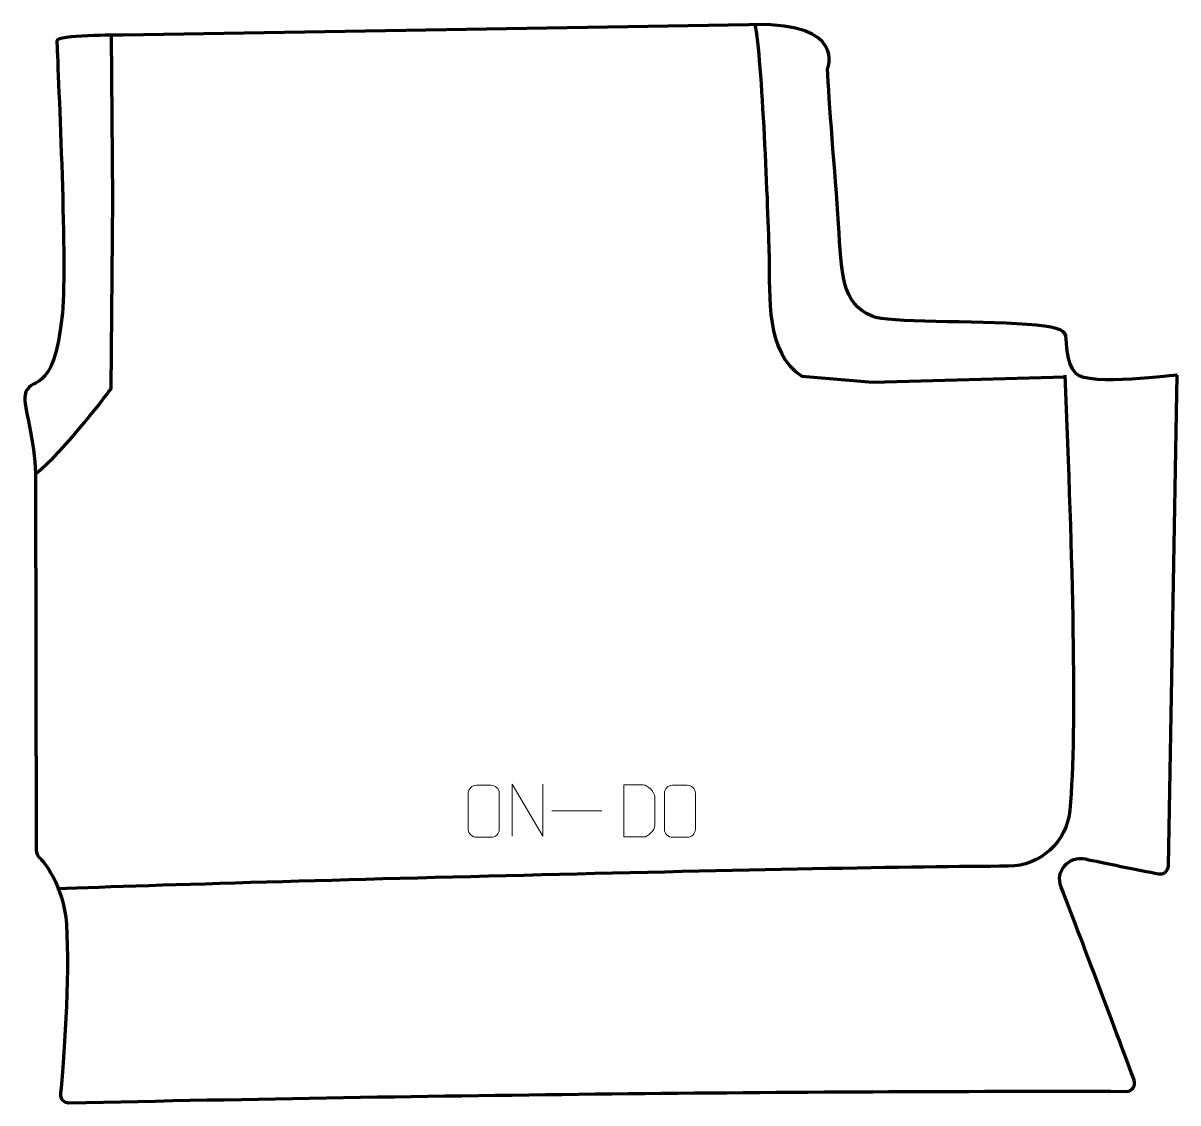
# Model space of a CAD drawing. Header units: millimetres. Extents: x -277 to 277, y -259 to 259.
import ezdxf

# ---------------------------------------------------------------- set-up
doc = ezdxf.new("R2010")
doc.units = ezdxf.units.MM
doc.header["$MEASUREMENT"] = 0
for name, color, linetype in [('layer 1', 7, 'Continuous'), ('layer 2', 7, 'Continuous'), ('layer 3', 7, 'Continuous')]:
    doc.layers.add(name, color=color, linetype=linetype)

msp = doc.modelspace()

# ---------------------------------------------------------------- linework, layer by layer
at = {"layer": 'layer 1', "color": 250, "lineweight": 9}
for points, knots in [([(-59.7276, -106.2279), (-57.4019, -106.2279), (-55.0758, -106.2279), (-52.7497, -106.2279), (-52.7497, -106.2279), (-50.8031, -106.1923), (-48.8117, -107.6839), (-48.785, -110.1215), (-48.785, -110.1215), (-48.7854, -115.8684), (-48.7854, -121.6157), (-48.785, -127.3634), (-48.785, -127.3634), (-48.9248, -129.6868), (-50.602, -131.1664), (-52.7497, -131.1772), (-52.7497, -131.1772), (-55.0816, -131.1768), (-57.4135, -131.1768), (-59.745, -131.1772), (-59.745, -131.1772), (-61.67, -131.2826), (-63.6421, -129.3981), (-63.6309, -127.3808), (-63.6309, -127.3808), (-63.6306, -121.6107), (-63.6306, -115.841), (-63.6309, -110.0717), (-63.6309, -110.0717), (-63.6267, -107.9336), (-61.88, -106.2144), (-59.7276, -106.2279)], [0, 0, 0, 0, 0.11111111, 0.11111111, 0.11111111, 0.11111111, 0.22222222, 0.22222222, 0.22222222, 0.22222222, 0.33333333, 0.33333333, 0.33333333, 0.33333333, 0.44444444, 0.44444444, 0.44444444, 0.44444444, 0.55555556, 0.55555556, 0.55555556, 0.55555556, 0.66666667, 0.66666667, 0.66666667, 0.66666667, 0.77777778, 0.77777778, 0.77777778, 0.77777778, 1, 1, 1, 1]), ([(-42.5787, -130.641), (-42.5787, -130.641), (-42.5787, -105.6875), (-42.5787, -105.6875), (-42.5787, -105.6875), (-42.5787, -105.6875), (-27.9239, -130.641), (-27.9239, -130.641), (-27.9239, -130.641), (-27.9239, -130.641), (-27.9239, -105.6875), (-27.9239, -105.6875)], [0, 0, 0, 0, 0.25, 0.25, 0.25, 0.25, 0.5, 0.5, 0.5, 0.5, 1, 1, 1, 1]), ([(10.9464, -130.9885), (13.2782, -130.9881), (18.2284, -131.0121), (20.5599, -131.0124), (20.5599, -131.0124), (22.4849, -131.1178), (25.8035, -127.5762), (25.7923, -125.5589), (25.7923, -125.5589), (25.7919, -119.7888), (25.7919, -117.6191), (25.7923, -111.8498), (25.7923, -111.8498), (25.788, -109.7117), (22.4135, -106.0516), (20.2611, -106.0651), (20.2611, -106.0651), (17.9354, -106.0651), (13.2111, -106.0651), (10.885, -106.0651), (10.885, -106.0651), (10.8854, -111.812), (10.9467, -125.2412), (10.9464, -130.9885)], [0, 0, 0, 0, 0.14285714, 0.14285714, 0.14285714, 0.14285714, 0.28571429, 0.28571429, 0.28571429, 0.28571429, 0.42857143, 0.42857143, 0.42857143, 0.42857143, 0.57142857, 0.57142857, 0.57142857, 0.57142857, 0.71428571, 0.71428571, 0.71428571, 0.71428571, 1, 1, 1, 1]), ([(34.2724, -106.2279), (36.5981, -106.2279), (38.9242, -106.2279), (41.2503, -106.2279), (41.2503, -106.2279), (43.1969, -106.1923), (45.1883, -107.6839), (45.215, -110.1215), (45.215, -110.1215), (45.2146, -115.8684), (45.2146, -121.6157), (45.215, -127.3634), (45.215, -127.3634), (45.0752, -129.6868), (43.398, -131.1664), (41.2503, -131.1772), (41.2503, -131.1772), (38.9184, -131.1768), (36.5865, -131.1768), (34.255, -131.1772), (34.255, -131.1772), (32.33, -131.2826), (30.3579, -129.3981), (30.3691, -127.3808), (30.3691, -127.3808), (30.3694, -121.6107), (30.3694, -115.841), (30.3691, -110.0717), (30.3691, -110.0717), (30.3733, -107.9336), (32.12, -106.2144), (34.2724, -106.2279)], [0, 0, 0, 0, 0.11111111, 0.11111111, 0.11111111, 0.11111111, 0.22222222, 0.22222222, 0.22222222, 0.22222222, 0.33333333, 0.33333333, 0.33333333, 0.33333333, 0.44444444, 0.44444444, 0.44444444, 0.44444444, 0.55555556, 0.55555556, 0.55555556, 0.55555556, 0.66666667, 0.66666667, 0.66666667, 0.66666667, 0.77777778, 0.77777778, 0.77777778, 0.77777778, 1, 1, 1, 1])]:
    msp.add_open_spline(points, degree=3, knots=knots, dxfattribs=at)
msp.add_open_spline([(-23.6393, -118.5399), (-23.6393, -118.5399), (0.3387, -118.5399), (0.3387, -118.5399)], degree=3, dxfattribs=at)
at = {"layer": 'layer 2', "color": 230, "lineweight": 200}
msp.add_open_spline([(276.2033, 90.383), (276.2033, 90.383), (271.9897, -144.8312), (271.9897, -144.8312), (271.9897, -144.8312), (271.9453, -147.3162), (269.6653, -149.158), (267.223, -148.6796), (267.223, -148.6796), (258.429, -146.9581), (239.6591, -143.2567), (232.2151, -141.5867), (232.2151, -141.5867), (224.2416, -139.7974), (217.5664, -147.4393), (220.547, -155.0374), (220.547, -155.0374), (228.5409, -175.416), (249.0334, -230.1956), (255.5439, -247.6253), (255.5439, -247.6253), (256.5201, -250.2391), (254.5823, -253.0211), (251.7883, -253.014), (251.7883, -253.014), (92.3923, -252.6358), (-77.5364, -254.6908), (-255.0633, -258.5008), (-255.0633, -258.5008), (-257.464, -258.5523), (-259.3718, -256.4963), (-259.1319, -254.1108), (-259.1319, -254.1108), (-257.748, -240.3631), (-254.5017, -198.2781), (-256.2743, -172.9077), (-256.2743, -172.9077), (-257.6097, -153.7963), (-267.5531, -142.3928), (-269.1085, -141.006), (-269.1085, -141.006), (-270.164, -140.0652), (-270.7616, -138.719), (-270.7643, -137.3064), (-270.7643, -137.3064), (-270.7643, -137.3064), (-271.1514, 43.1027), (-271.1514, 43.1027), (-271.1514, 43.1027), (-271.1864, 58.5947), (-277.034, 75.5126), (-276.1057, 80.8422), (-276.1057, 80.8422), (-274.3345, 91.0104), (-262.2385, 78.1334), (-258.199, 120.3127), (-258.199, 120.3127), (-255.7885, 145.4823), (-260.6185, 241.2934), (-260.8433, 250.7694), (-260.8433, 250.7694), (-260.9088, 253.5394), (-231.8393, 253.4447), (-229.0643, 253.4906), (-229.0643, 253.4906), (-229.0643, 253.4906), (70.9089, 258.4509), (70.9089, 258.4509), (70.9089, 258.4509), (70.9089, 258.4509), (73.7262, 258.4975), (73.7262, 258.4975), (73.7262, 258.4975), (117.6562, 259.2229), (108.625, 237.3736), (108.625, 237.3736), (108.625, 237.3736), (109.1017, 222.5773), (112.2006, 187.9381), (113.85, 162.9158), (113.85, 162.9158), (115.4119, 139.2213), (115.1037, 124.8837), (129.9037, 118.6423), (129.9037, 118.6423), (137.5213, 115.4299), (179.2063, 116.5663), (204.2343, 114.7744), (204.2343, 114.7744), (217.4313, 113.8295), (221.9749, 112.409), (222.7829, 109.2015), (222.7829, 109.2015), (223.6174, 105.889), (222.5697, 96.7559), (227.5874, 91.2468), (227.5874, 91.2468), (233.5936, 84.6518), (276.5256, 90.8036), (276.2033, 90.383)], degree=3, knots=[0, 0, 0, 0, 0.03846154, 0.03846154, 0.03846154, 0.03846154, 0.07692308, 0.07692308, 0.07692308, 0.07692308, 0.11538462, 0.11538462, 0.11538462, 0.11538462, 0.15384615, 0.15384615, 0.15384615, 0.15384615, 0.19230769, 0.19230769, 0.19230769, 0.19230769, 0.23076923, 0.23076923, 0.23076923, 0.23076923, 0.26923077, 0.26923077, 0.26923077, 0.26923077, 0.30769231, 0.30769231, 0.30769231, 0.30769231, 0.34615385, 0.34615385, 0.34615385, 0.34615385, 0.38461538, 0.38461538, 0.38461538, 0.38461538, 0.42307692, 0.42307692, 0.42307692, 0.42307692, 0.46153846, 0.46153846, 0.46153846, 0.46153846, 0.5, 0.5, 0.5, 0.5, 0.53846154, 0.53846154, 0.53846154, 0.53846154, 0.57692308, 0.57692308, 0.57692308, 0.57692308, 0.61538462, 0.61538462, 0.61538462, 0.61538462, 0.65384615, 0.65384615, 0.65384615, 0.65384615, 0.69230769, 0.69230769, 0.69230769, 0.69230769, 0.73076923, 0.73076923, 0.73076923, 0.73076923, 0.76923077, 0.76923077, 0.76923077, 0.76923077, 0.80769231, 0.80769231, 0.80769231, 0.80769231, 0.84615385, 0.84615385, 0.84615385, 0.84615385, 0.88461538, 0.88461538, 0.88461538, 0.88461538, 0.92307692, 0.92307692, 0.92307692, 0.92307692, 1, 1, 1, 1], dxfattribs=at)
at = {"layer": 'layer 3', "color": 142, "lineweight": 200}
for points, knots in [([(73.7262, 258.4975), (77.1167, 243.195), (79.99, 168.5274), (80.5294, 147.5738), (80.5294, 147.5738), (81.0405, 127.7211), (78.6584, 101.2579), (96.3053, 89.9148), (96.3053, 89.9148), (96.3053, 89.9148), (130.2359, 87.0773), (130.2359, 87.0773), (130.2359, 87.0773), (130.2359, 87.0773), (222.4729, 89.5448), (222.4729, 89.5448)], [0, 0, 0, 0, 0.2, 0.2, 0.2, 0.2, 0.4, 0.4, 0.4, 0.4, 0.6, 0.6, 0.6, 0.6, 1, 1, 1, 1]), ([(-271.1514, 43.1027), (-257.2077, 53.776), (-234.8865, 83.8837), (-234.8865, 83.8837), (-234.8865, 83.8837), (-234.8865, 83.8837), (-234.0055, 174.7698), (-234.0055, 174.7698), (-234.0055, 174.7698), (-234.0055, 174.7698), (-234.7062, 253.4419), (-234.7062, 253.4419)], [0, 0, 0, 0, 0.25, 0.25, 0.25, 0.25, 0.5, 0.5, 0.5, 0.5, 1, 1, 1, 1]), ([(222.3895, 90.4628), (225.876, 2.1526), (228.3341, -79.0894), (224.7203, -118.1401), (224.7203, -118.1401), (223.3106, -133.372), (210.5485, -145.0363), (195.2517, -145.0775), (195.2517, -145.0775), (108.9594, -145.3111), (-162.8544, -152.2851), (-260.9075, -155.9219)], [0, 0, 0, 0, 0.25, 0.25, 0.25, 0.25, 0.5, 0.5, 0.5, 0.5, 1, 1, 1, 1])]:
    msp.add_open_spline(points, degree=3, knots=knots, dxfattribs=at)

doc.saveas('drawing.dxf')
